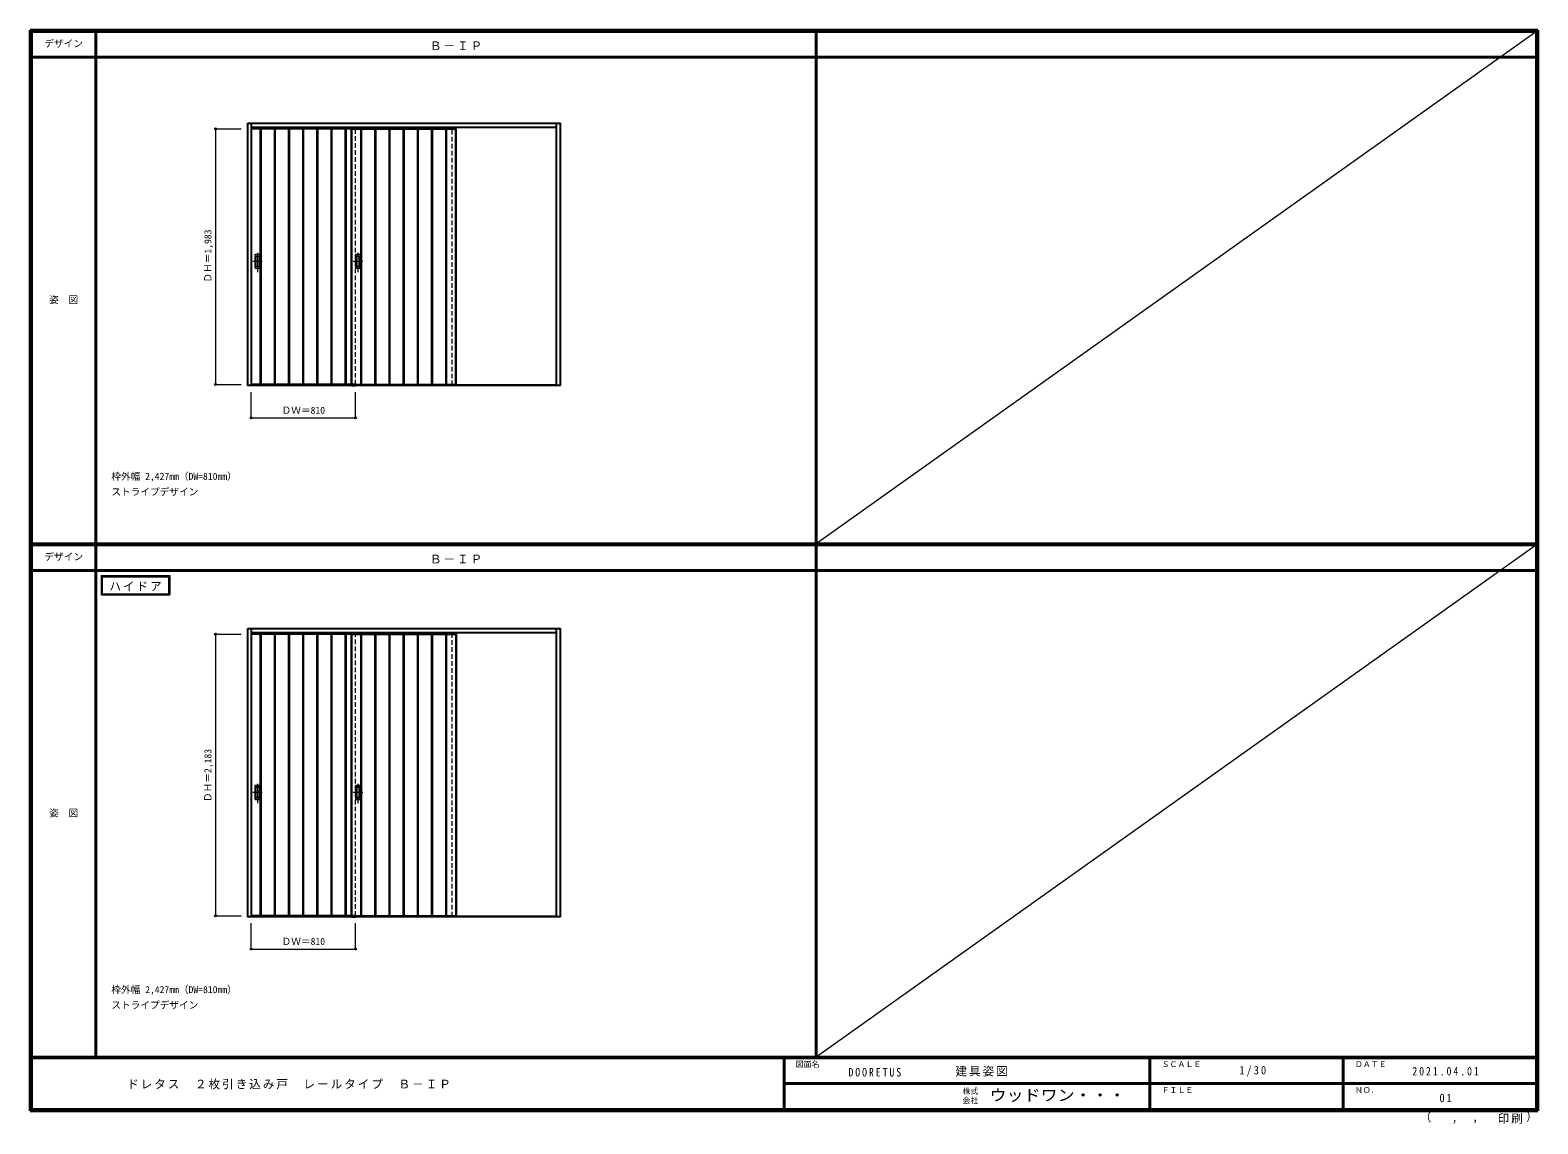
# Model space of a CAD drawing. Units: millimetres, scale not verified. Extents: x -6000 to 5700, y -4307 to 4175.
import ezdxf
from ezdxf.enums import TextEntityAlignment as Align

# ---------------------------------------------------------------- set-up
doc = ezdxf.new("R2010")
doc.units = ezdxf.units.MM
doc.header["$LTSCALE"] = 30
doc.header["$PDMODE"] = 32
doc.header["$PDSIZE"] = 15
doc.linetypes.add('CHAIN1', pattern=[8, 5, -1, 1, -1])
doc.linetypes.add('DASHED1', pattern=[1.8, 1.2, -0.6])
for name, color, linetype, lineweight in [('0-2_扉', 3, 'Continuous', 25), ('0-4_枠', 3, 'Continuous', 25), ('0-6_引手', 7, 'Continuous', 18), ('0-A_文字', 7, 'Continuous', 18), ('0-B_寸法', 4, 'Continuous', 9), ('F-1_枠', 6, 'Continuous', 40), ('F-A_文字', 7, 'Continuous', 18)]:
    doc.layers.add(name, color=color, linetype=linetype, lineweight=lineweight)
doc.styles.add('ＭＳ ゴシック', font='')
doc.styles.get('ＭＳ ゴシック').set_extended_font_data('MS Gothic')

msp = doc.modelspace()

# ---------------------------------------------------------------- linework, layer by layer
at = {"layer": '0-2_扉', "color": 4, "linetype": 'DASHED1', "lineweight": 9}
for p, q in [((-4285, 1426), (-4285, 3409)), ((-4282, 3409), (-4285, 3409)), ((-3475, 1426), (-3475, 3409)), ((-2725, 1421), (-2725, 3423)), ((-2695, 1421), (-2695, 3423)), ((-4282, 1426), (-4285, 1426))]:
    msp.add_line(p, q, dxfattribs=at)
at = {"layer": '0-2_扉'}
for p, q in [((-3475, 3409), (-4282, 3409)), ((-4212, 1426), (-4212, 3409)), ((-4208, 1426), (-4208, 3409)), ((-4102, 1426), (-4102, 3409)), ((-4098, 1426), (-4098, 3409)), ((-3992, 1426), (-3992, 3409)), ((-3988, 1426), (-3988, 3409)), ((-3882, 1426), (-3882, 3409)), ((-3878, 1426), (-3878, 3409)), ((-3772, 1426), (-3772, 3409)), ((-3768, 1426), (-3768, 3409)), ((-3662, 1426), (-3662, 3409)), ((-3658, 1426), (-3658, 3409)), ((-3552, 1426), (-3552, 3409)), ((-3548, 1426), (-3548, 3409)), ((-3475, 3409), (-3505, 3409)), ((-3505, 1426), (-3505, 3409)), ((-3505, 3409), (-2695, 3409)), ((-3503, 1426), (-3503, 3409)), ((-3432, 1426), (-3432, 3409)), ((-3428, 1426), (-3428, 3409)), ((-3322, 1426), (-3322, 3409)), ((-3318, 1426), (-3318, 3409)), ((-3212, 1426), (-3212, 3409)), ((-3208, 1426), (-3208, 3409)), ((-3102, 1426), (-3102, 3409)), ((-3098, 1426), (-3098, 3409)), ((-2992, 1426), (-2992, 3409)), ((-2988, 1426), (-2988, 3409)), ((-2882, 1426), (-2882, 3409)), ((-2878, 1426), (-2878, 3409)), ((-2772, 1426), (-2772, 3409)), ((-2768, 1426), (-2768, 3409)), ((-2697, 1426), (-2697, 3409)), ((-2695, 1426), (-2695, 3409)), ((-3475, 1426), (-4282, 1426)), ((-3475, 1426), (-3505, 1426)), ((-3505, 1426), (-2695, 1426)), ((-3505, 1418), (-3475, 1418)), ((-3475, -510.25), (-4282, -510.25)), ((-4212, -2693.25), (-4212, -510.25)), ((-4208, -2693.25), (-4208, -510.25)), ((-4102, -2693.25), (-4102, -510.25)), ((-4098, -2693.25), (-4098, -510.25)), ((-3992, -2693.25), (-3992, -510.25)), ((-3988, -2693.25), (-3988, -510.25)), ((-3882, -2693.25), (-3882, -510.25)), ((-3878, -2693.25), (-3878, -510.25)), ((-3772, -2693.25), (-3772, -510.25)), ((-3768, -2693.25), (-3768, -510.25)), ((-3662, -2693.25), (-3662, -510.25)), ((-3658, -2693.25), (-3658, -510.25)), ((-3552, -2693.25), (-3552, -510.25)), ((-3548, -2693.25), (-3548, -510.25)), ((-3475, -510.25), (-3505, -510.25)), ((-3505, -2693.25), (-3505, -510.25)), ((-3505, -510.25), (-2695, -510.25)), ((-3503, -2693.25), (-3503, -510.25)), ((-3432, -2693.25), (-3432, -510.25)), ((-3428, -2693.25), (-3428, -510.25)), ((-3322, -2693.25), (-3322, -510.25)), ((-3318, -2693.25), (-3318, -510.25)), ((-3212, -2693.25), (-3212, -510.25)), ((-3208, -2693.25), (-3208, -510.25)), ((-3102, -2693.25), (-3102, -510.25)), ((-3098, -2693.25), (-3098, -510.25)), ((-2992, -2693.25), (-2992, -510.25)), ((-2988, -2693.25), (-2988, -510.25)), ((-2882, -2693.25), (-2882, -510.25)), ((-2878, -2693.25), (-2878, -510.25)), ((-2772, -2693.25), (-2772, -510.25)), ((-2768, -2693.25), (-2768, -510.25)), ((-2697, -510.25), (-2697, -2693.25)), ((-2695, -510.25), (-2695, -2693.25)), ((-3475, -2693.25), (-4282, -2693.25)), ((-3475, -2693.25), (-3505, -2693.25)), ((-3505, -2693.25), (-2695, -2693.25))]:
    msp.add_line(p, q, dxfattribs=at)
at = {"layer": '0-2_扉', "color": 7, "lineweight": 18}
for p, q in [((-4210, 1426), (-4210, 3409)), ((-4100, 1426), (-4100, 3409)), ((-3990, 1426), (-3990, 3409)), ((-3880, 1426), (-3880, 3409)), ((-3770, 1426), (-3770, 3409)), ((-3660, 1426), (-3660, 3409)), ((-3550, 1426), (-3550, 3409)), ((-3430, 1426), (-3430, 3409)), ((-3320, 1426), (-3320, 3409)), ((-3210, 1426), (-3210, 3409)), ((-3100, 1426), (-3100, 3409)), ((-2990, 1426), (-2990, 3409)), ((-2880, 1426), (-2880, 3409)), ((-2770, 1426), (-2770, 3409)), ((-4210, -2693.25), (-4210, -510.25)), ((-4100, -2693.25), (-4100, -510.25)), ((-3990, -2693.25), (-3990, -510.25)), ((-3880, -2693.25), (-3880, -510.25)), ((-3770, -2693.25), (-3770, -510.25)), ((-3660, -2693.25), (-3660, -510.25)), ((-3550, -2693.25), (-3550, -510.25)), ((-3430, -2693.25), (-3430, -510.25)), ((-3320, -2693.25), (-3320, -510.25)), ((-3210, -2693.25), (-3210, -510.25)), ((-3100, -2693.25), (-3100, -510.25)), ((-2990, -2693.25), (-2990, -510.25)), ((-2880, -2693.25), (-2880, -510.25)), ((-2770, -2693.25), (-2770, -510.25))]:
    msp.add_line(p, q, dxfattribs=at)
at = {"layer": '0-4_枠'}
for p, q in [((-4312, 3453), (-1885, 3453)), ((-4282, 1418), (-4282, 3453)), ((-4282, 3423), (-1915, 3423)), ((-1915, 1418), (-1915, 3453)), ((-1885, 1418), (-1885, 3453)), ((-1915, 1421), (-4282, 1421)), ((-1915, 1418), (-4282, 1418)), ((-1885, 1418), (-1915, 1418)), ((-4312, -466.25), (-1885, -466.25)), ((-4282, -2701.25), (-4282, -466.25)), ((-1915, -2701.25), (-1915, -466.25)), ((-1885, -2701.25), (-1885, -466.25)), ((-4282, -496.25), (-1915, -496.25)), ((-1915, -2698.25), (-4282, -2698.25)), ((-1915, -2701.25), (-4282, -2701.25)), ((-3505, -2701.25), (-3475, -2701.25)), ((-1885, -2701.25), (-1915, -2701.25))]:
    msp.add_line(p, q, dxfattribs=at)
at = {"layer": '0-4_枠', "color": 4, "linetype": 'DASHED1', "lineweight": 9}
for p, q in [((-4285, -510.25), (-4285, -2693.25)), ((-4282, -510.25), (-4285, -510.25)), ((-3475, -2693.25), (-3475, -510.25)), ((-2725, -2698.25), (-2725, -496.25)), ((-2695, -2698.25), (-2695, -496.25)), ((-4282, -2693.25), (-4285, -2693.25))]:
    msp.add_line(p, q, dxfattribs=at)
at = {"layer": '0-4_枠'}
for points in [[(-4282, 1418), (-4312, 1418), (-4312, 3453)], [(-4282, -2701.25), (-4312, -2701.25), (-4312, -466.25)]]:
    msp.add_lwpolyline(points, dxfattribs=at)
at = {"layer": '0-6_引手', "linetype": 'CHAIN1'}
for p, q in [((-4234, 2298.27), (-4234, 2469.12)), ((-3454, 2298.27), (-3454, 2469.12)), ((-4272.07, 2383.5), (-4199.56, 2383.5)), ((-3492.07, 2383.5), (-3419.56, 2383.5)), ((-4272.07, -1735.75), (-4199.56, -1735.75)), ((-4234, -1820.98), (-4234, -1650.13)), ((-3492.07, -1735.75), (-3419.56, -1735.75)), ((-3454, -1820.98), (-3454, -1650.13))]:
    msp.add_line(p, q, dxfattribs=at)
at = {"layer": '0-6_引手'}
for p, q in [((-4253, 2438.5), (-4215, 2438.5)), ((-4253, 2328.5), (-4253, 2438.5)), ((-4246.5, 2422.5), (-4221.5, 2422.5)), ((-4246.5, 2344.5), (-4246.5, 2422.5)), ((-4246.5, 2344.5), (-4221.5, 2344.5)), ((-4221.5, 2344.5), (-4221.5, 2422.5)), ((-4215, 2328.5), (-4215, 2438.5)), ((-3473, 2438.5), (-3435, 2438.5)), ((-3473, 2328.5), (-3473, 2438.5)), ((-3466.5, 2422.5), (-3441.5, 2422.5)), ((-3466.5, 2344.5), (-3466.5, 2422.5)), ((-3466.5, 2344.5), (-3441.5, 2344.5)), ((-3441.5, 2344.5), (-3441.5, 2422.5)), ((-3435, 2328.5), (-3435, 2438.5)), ((-4253, 2328.5), (-4215, 2328.5)), ((-3473, 2328.5), (-3435, 2328.5)), ((-4253, -1680.75), (-4215, -1680.75)), ((-4253, -1790.75), (-4253, -1680.75)), ((-4246.5, -1696.75), (-4221.5, -1696.75)), ((-4246.5, -1774.75), (-4246.5, -1696.75)), ((-4221.5, -1774.75), (-4221.5, -1696.75)), ((-4215, -1790.75), (-4215, -1680.75)), ((-3473, -1680.75), (-3435, -1680.75)), ((-3473, -1790.75), (-3473, -1680.75)), ((-3466.5, -1696.75), (-3441.5, -1696.75)), ((-3466.5, -1774.75), (-3466.5, -1696.75)), ((-3441.5, -1774.75), (-3441.5, -1696.75)), ((-3435, -1790.75), (-3435, -1680.75)), ((-4253, -1790.75), (-4215, -1790.75)), ((-4246.5, -1774.75), (-4221.5, -1774.75)), ((-3473, -1790.75), (-3435, -1790.75)), ((-3466.5, -1774.75), (-3441.5, -1774.75))]:
    msp.add_line(p, q, dxfattribs=at)
at = {"layer": '0-6_引手', "linetype": 'DASHED1'}
for p, q in [((-4218, 2332.5), (-4218, 2434.5)), ((-3438, 2332.5), (-3438, 2434.5)), ((-4250, 2332.5), (-4218, 2332.5)), ((-3470, 2332.5), (-3438, 2332.5)), ((-4218, -1786.75), (-4218, -1684.75)), ((-3438, -1786.75), (-3438, -1684.75)), ((-4250, -1786.75), (-4218, -1786.75)), ((-3470, -1786.75), (-3438, -1786.75))]:
    msp.add_line(p, q, dxfattribs=at)
for points in [[(-4250, 2332.5), (-4250, 2434.5), (-4218, 2434.5)], [(-3470, 2332.5), (-3470, 2434.5), (-3438, 2434.5)], [(-4250, -1786.75), (-4250, -1684.75), (-4218, -1684.75)], [(-3470, -1786.75), (-3470, -1684.75), (-3438, -1684.75)]]:
    msp.add_lwpolyline(points, dxfattribs=at)
at = {"layer": '0-A_文字'}
for p, q in [((-5450, -55.5), (-5450, -205.5)), ((-5440, -65.5), (-4925.67, -65.5)), ((-4925.67, -65.5), (-4925.67, -195.5)), ((-5450, -205.5), (-4915.67, -205.5))]:
    msp.add_line(p, q, dxfattribs=at)
for points in [[(-5450, -55.5), (-4915.67, -55.5), (-4915.67, -205.5)], [(-5440, -65.5), (-5440, -195.5), (-4925.67, -195.5)]]:
    msp.add_lwpolyline(points, dxfattribs=at)
at = {"layer": '0-B_寸法'}
for p, q in [((-4562, 3409), (-4362, 3409)), ((-4562, 3409), (-4562, 1426)), ((-4562, 1426), (-4362, 1426)), ((-4285, 1168), (-4285, 1368)), ((-3475, 1168), (-3475, 1368)), ((-4285, 1168), (-3475, 1168)), ((-4562, -510.25), (-4362, -510.25)), ((-4562, -510.25), (-4562, -2693.25)), ((-4562, -2693.25), (-4362, -2693.25)), ((-4285, -2951.25), (-4285, -2751.25)), ((-3475, -2951.25), (-3475, -2751.25)), ((-4285, -2951.25), (-3475, -2951.25))]:
    msp.add_line(p, q, dxfattribs=at)
at = {"layer": '0-B_寸法', "color": 7}
for p in [(-4562, 3409), (-4562, 1426), (-4285, 1168), (-3475, 1168), (-4562, -510.25), (-4562, -2693.25), (-4285, -2951.25), (-3475, -2951.25)]:
    msp.add_point(p, dxfattribs=at)
at = {"layer": 'F-1_枠'}
for p, q in [((-6000, 4175), (5700, 4175)), ((-6000, 4175), (-6000, -4205)), ((-6000, 4170), (5700, 4170)), ((-6000, 4165), (5700, 4165)), ((-5995, 4175), (-5995, -4205)), ((-5990, 4175), (-5990, -4205)), ((-5490, 4175), (-5490, -3790)), ((100, -3790), (100, 4175)), ((5690, 4175), (5690, -4205)), ((5695, 4175), (5695, -4205)), ((5700, 4175), (5700, -4205)), ((-6000, 3965), (5700, 3965)), ((-6000, 190.5), (5700, 190.5)), ((-6000, 187.5), (5700, 187.5)), ((-6000, 184.5), (5700, 184.5)), ((-6000, -15.5), (5700, -15.5)), ((5700, -3790), (-6000, -3790)), ((5700, -3795), (-6000, -3795)), ((-150, -3795), (-150, -4195)), ((2690, -3795), (2690, -4195)), ((4190, -3795), (4190, -4195)), ((-150, -3995), (5690, -3995.01)), ((5700, -4195), (-6000, -4195)), ((5700, -4200), (-6000, -4200)), ((5700, -4205), (-6000, -4205))]:
    msp.add_line(p, q, dxfattribs=at)
at = {"layer": 'F-A_文字'}
for p, q in [((5690, 4165), (100, 190.5)), ((5690, 184.5), (100, -3790))]:
    msp.add_line(p, q, dxfattribs=at)

# ---------------------------------------------------------------- texts
at = {"layer": '0-A_文字', "style": 'ＭＳ ゴシック'}
for s, p in [('枠外幅 2,427mm（DW=810mm）', (-5370, 670.5)), ('ストライプデザイン', (-5370, 550.5)), ('枠外幅 2,427mm（DW=810mm）', (-5370, -3310)), ('ストライプデザイン', (-5370, -3430))]:
    msp.add_text(s, height=54.99, dxfattribs=at).set_placement(p, align=Align.BOTTOM_LEFT)
at = {"layer": '0-A_文字', "char_height": 65.98, "attachment_point": 7, "style": 'ＭＳ ゴシック'}
for s, insert in [('\\T1.17;Ｂ－ＩＰ', (-2897.5, 4020)), ('\\T1.17;Ｂ－ＩＰ', (-2897.5, 39.5)), ('\\T1.17;ハイドア', (-5385.34, -175.5))]:
    msp.add_mtext(s, dxfattribs=dict(at, insert=insert))
at = {"layer": '0-B_寸法', "color": 7, "style": 'ＭＳ ゴシック'}
for s, p in [('ＤＨ＝1,983', (-4577, 2217.25)), ('ＤＨ＝2,183', (-4577, -1811.25))]:
    msp.add_text(s, height=54.99, rotation=90, dxfattribs=at).set_placement(p, align=Align.BOTTOM_LEFT)
for p in [(-4048.75, 1183), (-4048.75, -2936.25)]:
    msp.add_text('ＤＷ＝810', height=54.99, dxfattribs=at).set_placement(p, align=Align.BOTTOM_LEFT)
at = {"layer": 'F-A_文字', "style": 'ＭＳ ゴシック'}
for s, height, p in [('デザイン', 54.99, (-5890, 4027.5)), ('姿\u3000図', 54.99, (-5852.5, 2040.25)), ('デザイン', 54.99, (-5890, 47)), ('姿\u3000図', 54.99, (-5852.5, -1940.25)), ('図面名', 43.99, (-60, -3880)), ('ＳＣＡＬＥ', 43.99, (2780, -3880)), ('ＤＡＴＥ', 43.99, (4280, -3880)), ('株式', 43.99, (1235, -4089)), ('ＦＩＬＥ', 43.99, (2780, -4080)), ('ＮＯ．', 43.99, (4280, -4080)), ('会社', 43.99, (1235, -4161)), ('（', 65.98, (4784.03, -4308.31)), ('）', 65.98, (5608.4, -4304.13)), (',', 65.98, (5031.28, -4308.31)), (',', 65.98, (5190.2, -4305.53))]:
    msp.add_text(s, height=height, dxfattribs=at).set_placement(p, align=Align.BOTTOM_LEFT)
at = {"layer": 'F-A_文字', "style": 'ＭＳ ゴシック', "width": 1.1}
msp.add_text('ウッドワン・・・', height=87.98, dxfattribs=at).set_placement((1445, -4155), align=Align.BOTTOM_LEFT)
at = {"layer": 'F-A_文字', "char_height": 65.98, "attachment_point": 7, "style": 'ＭＳ ゴシック'}
for s, insert in [('\\T1.17;建具姿図', (1180.42, -3940)), ('\\T1.38;\\W0.9;1/30', (3383.75, -3940)), ('\\T1.17;ドレタス\u3000２枚引き込み戸\u3000レールタイプ\u3000Ｂ－ＩＰ', (-5247.55, -4040)), ('\\T1.39;\\W0.85;DOORETUS', (350, -3940.79)), ('\\T1.39;\\W0.85;2021.04.01', (4726.25, -3932.5)), ('\\T1.36;\\W0.9;01', (4936.25, -4140)), ('\\T1.17;印刷', (5388.15, -4306.92))]:
    msp.add_mtext(s, dxfattribs=dict(at, insert=insert))

doc.saveas('drawing.dxf')
